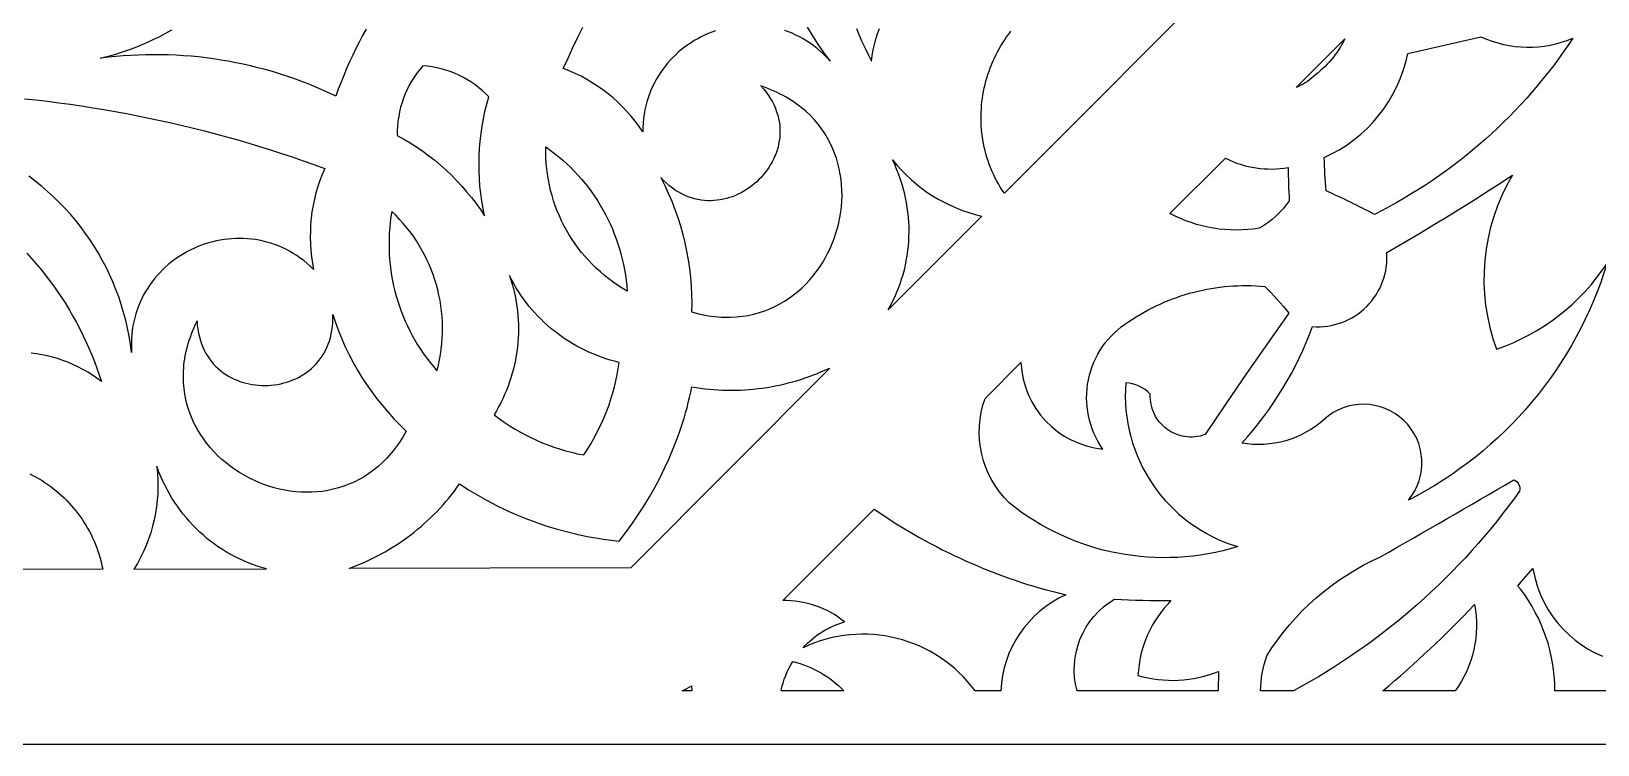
# Model space of a CAD drawing. Extents: x -570 to 570, y -425 to 425.
# Drawn here: x 0 to 150.5, y -155.4 to -86.9 of the extents above; entities that cross this region are included whole.
import ezdxf

# ---------------------------------------------------------------- set-up
doc = ezdxf.new("R2010")
doc.units = 0
doc.layers.add('LAYER_1', color=18, linetype='CONTINUOUS')
doc.layers.add('LAYER_2', color=4, linetype='CONTINUOUS')

msp = doc.modelspace()

# ---------------------------------------------------------------- linework, layer by layer
at = {"layer": 'LAYER_1'}
for points in [[(138.66, -57.14), (93.5, -102.42), (93.3, -102.12), (93.11, -101.82), (92.93, -101.51), (92.76, -101.2), (92.6, -100.89), (92.45, -100.58), (92.3, -100.26), (92.17, -99.94), (92.05, -99.62), (91.93, -99.29), (91.83, -98.96), (91.73, -98.64), (91.65, -98.31), (91.57, -97.98), (91.5, -97.64), (91.44, -97.31), (91.39, -96.98), (91.34, -96.64), (91.31, -96.3), (91.28, -95.97), (91.27, -95.63), (91.26, -95.3), (91.26, -94.96), (91.27, -94.62), (91.29, -94.29), (91.31, -93.96), (91.35, -93.62), (91.39, -93.29), (91.44, -92.96), (91.5, -92.63), (91.57, -92.3), (91.64, -91.97), (91.73, -91.65), (91.82, -91.32), (91.92, -91), (92.03, -90.69), (92.14, -90.37), (92.27, -90.06), (92.4, -89.75), (92.54, -89.44), (92.68, -89.14), (92.84, -88.84), (93, -88.54), (93.17, -88.25), (93.35, -87.96), (93.53, -87.67), (93.72, -87.39), (93.92, -87.12), (94.13, -86.85)], [(32.16, -86.63), (31.82, -87.26), (31.5, -87.88), (31.18, -88.52), (30.88, -89.15), (30.58, -89.8), (30.3, -90.44), (30.02, -91.1), (29.76, -91.75), (29.5, -92.41), (29.26, -93.08), (28.6, -92.77), (27.93, -92.47), (27.26, -92.18), (26.59, -91.91), (25.91, -91.65), (25.23, -91.4), (24.54, -91.16), (23.85, -90.94), (23.16, -90.73), (22.46, -90.53), (21.76, -90.35), (21.06, -90.17), (20.35, -90.01), (19.65, -89.87), (18.93, -89.73), (18.22, -89.61), (17.51, -89.5), (16.79, -89.41), (16.07, -89.32), (15.35, -89.25), (14.63, -89.2), (13.91, -89.15), (13.18, -89.12), (12.46, -89.1), (11.73, -89.1), (11.01, -89.11), (10.28, -89.13), (9.56, -89.17), (8.83, -89.21), (8.11, -89.27), (7.38, -89.35), (6.66, -89.44), (7.14, -89.32), (7.63, -89.19), (8.11, -89.05), (8.58, -88.9), (9.05, -88.74), (9.52, -88.58), (9.98, -88.4), (10.43, -88.22), (10.89, -88.03), (11.33, -87.83), (11.78, -87.62), (12.21, -87.41), (12.64, -87.18), (13.07, -86.95), (13.49, -86.71)], [(65.73, -86.81), (65.38, -86.93), (65.03, -87.07), (64.69, -87.22), (64.36, -87.39), (64.03, -87.56), (63.7, -87.75), (63.39, -87.95), (63.08, -88.15), (62.77, -88.37), (62.48, -88.6), (62.19, -88.84), (61.92, -89.1), (61.65, -89.36), (61.39, -89.63), (61.14, -89.91), (60.9, -90.2), (60.67, -90.51), (60.45, -90.82), (60.25, -91.14), (60.05, -91.47), (59.87, -91.8), (59.7, -92.15), (59.54, -92.51), (59.4, -92.87), (59.26, -93.25), (59.15, -93.63), (59.05, -94.02), (58.96, -94.41), (58.89, -94.82), (58.83, -95.23), (58.79, -95.65), (58.76, -96.08), (58.76, -96.52), (58.4, -96), (58.03, -95.5), (57.64, -95.02), (57.23, -94.55), (56.8, -94.1), (56.36, -93.67), (55.9, -93.26), (55.42, -92.86), (54.93, -92.48), (54.42, -92.13), (53.9, -91.79), (53.37, -91.47), (52.82, -91.18), (52.26, -90.9), (51.69, -90.65), (51.11, -90.42), (51.57, -89.42), (52.04, -88.42), (52.52, -87.43), (53.01, -86.45)], [(74.56, -86.46), (74.96, -87.14), (75.38, -87.8), (75.82, -88.46), (76.28, -89.1), (76.77, -89.72), (76.47, -89.4), (76.16, -89.09), (75.84, -88.8), (75.52, -88.52), (75.19, -88.26), (74.86, -88.02), (74.52, -87.79), (74.17, -87.58), (73.82, -87.38), (73.47, -87.21), (73.11, -87.04), (72.75, -86.89), (72.39, -86.76)], [(79.29, -86.57), (79.55, -87.21), (79.82, -87.84), (80.11, -88.47), (80.41, -89.09), (80.73, -89.71), (80.8, -89.17), (80.9, -88.64), (81.02, -88.11), (81.15, -87.6), (81.31, -87.09), (81.49, -86.59)], [(-0.64, -93.34), (0.46, -93.45), (1.55, -93.58), (2.64, -93.72), (3.73, -93.87), (4.81, -94.03), (5.9, -94.2), (6.98, -94.38), (8.07, -94.57), (9.15, -94.76), (10.22, -94.97), (11.3, -95.19), (12.37, -95.42), (13.45, -95.66), (14.52, -95.91), (15.58, -96.17), (16.65, -96.43), (17.71, -96.71), (18.77, -97), (19.83, -97.3), (20.89, -97.61), (21.94, -97.92), (22.99, -98.25), (24.04, -98.59), (25.08, -98.93), (26.12, -99.29), (27.16, -99.66), (28.19, -100.03), (27.95, -100.61), (27.73, -101.19), (27.53, -101.78), (27.35, -102.38), (27.2, -102.98), (27.07, -103.59), (26.97, -104.2), (26.89, -104.81), (26.84, -105.43), (26.81, -106.05), (26.8, -106.67), (26.82, -107.29), (26.86, -107.91), (26.93, -108.52), (27.02, -109.14), (27.13, -109.76), (26.82, -109.45), (26.5, -109.17), (26.17, -108.9), (25.84, -108.65), (25.5, -108.42), (25.16, -108.2), (24.81, -108), (24.46, -107.81), (24.1, -107.64), (23.74, -107.49), (23.38, -107.35), (23.01, -107.22), (22.64, -107.11), (22.27, -107.02), (21.9, -106.94), (21.52, -106.88), (21.15, -106.83), (20.77, -106.79), (20.4, -106.77), (20.02, -106.76), (19.64, -106.77), (19.27, -106.79), (18.9, -106.82), (18.53, -106.87), (18.16, -106.93), (17.79, -107), (17.43, -107.08), (17.07, -107.18), (16.71, -107.29), (16.36, -107.41), (16.01, -107.55), (15.67, -107.7), (15.33, -107.85), (15, -108.03), (14.68, -108.21), (14.36, -108.4), (14.05, -108.6), (13.74, -108.82), (13.44, -109.05), (13.16, -109.28), (12.87, -109.53), (12.6, -109.79), (12.34, -110.06), (12.09, -110.33), (11.84, -110.62), (11.61, -110.92), (11.39, -111.23), (11.18, -111.54), (10.98, -111.87), (10.79, -112.2), (10.61, -112.55), (10.45, -112.9), (10.3, -113.26), (10.17, -113.63), (10.04, -114), (9.94, -114.39), (9.84, -114.78), (9.76, -115.18), (9.7, -115.59), (9.65, -116.01), (9.62, -116.43), (9.61, -116.86), (9.61, -117.3), (9.63, -117.74), (9.53, -116.95), (9.4, -116.17), (9.25, -115.4), (9.07, -114.63), (8.87, -113.88), (8.64, -113.13), (8.4, -112.39), (8.13, -111.66), (7.83, -110.94), (7.52, -110.24), (7.18, -109.54), (6.82, -108.86), (6.44, -108.18), (6.04, -107.52), (5.62, -106.88), (5.18, -106.25), (4.72, -105.63), (4.24, -105.02), (3.75, -104.44), (3.23, -103.86), (2.69, -103.31), (2.14, -102.77), (1.57, -102.24), (0.98, -101.74), (0.38, -101.25), (-0.25, -100.78)], [(-0.43, -108.18), (0.03, -108.69), (0.47, -109.2), (0.91, -109.73), (1.34, -110.26), (1.75, -110.81), (2.16, -111.36), (2.55, -111.92), (2.93, -112.49), (3.3, -113.06), (3.66, -113.65), (4, -114.24), (4.33, -114.84), (4.65, -115.44), (4.96, -116.06), (5.25, -116.68), (5.54, -117.3), (5.81, -117.94), (6.06, -118.58), (6.3, -119.22), (6.53, -119.87), (6.75, -120.53), (6.31, -120.21), (5.87, -119.9), (5.42, -119.61), (4.95, -119.35), (4.48, -119.1), (4, -118.88), (3.52, -118.67), (3.03, -118.49), (2.53, -118.32), (2.03, -118.18), (1.52, -118.05), (1.01, -117.95), (0.5, -117.86), (-0.01, -117.8)], [(-0.13, -129.38), (0.16, -129.54), (0.46, -129.7), (0.75, -129.87), (1.03, -130.05), (1.31, -130.23), (1.59, -130.42), (1.86, -130.62), (2.13, -130.82), (2.39, -131.03), (2.64, -131.25), (2.89, -131.48), (3.14, -131.71), (3.38, -131.94), (3.61, -132.18), (3.84, -132.43), (4.06, -132.69), (4.27, -132.95), (4.48, -133.21), (4.68, -133.49), (4.87, -133.76), (5.06, -134.05), (5.24, -134.34), (5.41, -134.63), (5.58, -134.93), (5.74, -135.24), (5.89, -135.54), (6.03, -135.86), (6.16, -136.18), (6.29, -136.5), (6.4, -136.83), (6.51, -137.17), (6.61, -137.51), (6.7, -137.85), (6.78, -138.2), (6.86, -138.55), (-57.14, -138.66)], [(174.21, -150.25), (146.4, -150.25), (146.4, -150.11), (146.38, -149.47), (146.34, -148.83), (146.27, -148.19), (146.17, -147.56), (146.05, -146.93), (145.91, -146.3), (145.74, -145.68), (145.54, -145.07), (145.32, -144.47), (145.08, -143.87), (144.81, -143.28), (144.52, -142.71), (144.21, -142.14), (143.87, -141.58), (143.51, -141.04), (143.12, -140.51), (142.85, -140.18), (143.17, -139.78), (144.05, -138.75), (144.28, -138.49), (144.31, -138.65), (144.49, -139.47), (144.74, -140.27), (145.03, -141.04), (145.38, -141.77), (145.77, -142.47), (146.21, -143.13), (146.69, -143.75), (147.21, -144.33), (147.76, -144.87), (148.35, -145.37), (148.96, -145.83), (149.6, -146.24), (150.27, -146.6), (150.96, -146.91)]]:
    msp.add_lwpolyline(points, dxfattribs=at)
for points in [[(126.22, -87.56, -0.120844), (123.19, -91.2, -0.095137), (121.54, -92.24)], [(139.3, -87.38, 0.210762), (148.12, -87.52, -0.131494), (129.07, -104.45, 0.015613), (124.42, -102.19, -0.014201), (124.24, -98.98, 0.242101), (132.26, -89)], [(114.75, -99.04, 0.167588), (120.78, -99.93, 0.020178), (120.88, -103.14, -0.115727), (118, -105.78, -0.163912), (109.41, -104.37)], [(142.33, -100.69, 0.226899), (140.79, -117.41, 0.168305), (151.41, -109.16, -0.203895), (132.33, -131.92, 0.930701), (124.22, -124.16, -0.229894), (116.32, -126.44, 0.097316), (123.11, -115.24, 0.458333), (130.25, -108.1, 0.01483)], [(105.46, -114.76), (105.82, -114.52), (106.18, -114.29), (106.55, -114.07), (106.93, -113.85), (107.31, -113.64), (107.69, -113.44), (108.08, -113.25), (108.47, -113.07), (108.86, -112.9), (109.25, -112.73), (109.65, -112.58), (110.06, -112.43), (110.46, -112.29), (110.87, -112.16), (111.28, -112.04), (111.7, -111.93), (112.11, -111.83), (112.53, -111.73), (112.95, -111.65), (113.37, -111.57), (113.79, -111.5), (114.22, -111.45), (114.64, -111.4), (115.07, -111.36), (115.5, -111.33), (115.93, -111.31), (116.36, -111.29), (116.79, -111.29), (117.22, -111.3), (117.66, -111.31), (118.09, -111.34), (118.52, -111.37, -0.029744), (120.84, -113.96), (118.8, -116.85), (116.78, -119.76), (114.78, -122.67), (112.81, -125.61), (112.56, -125.69), (112.31, -125.76), (112.06, -125.81), (111.81, -125.84), (111.57, -125.86), (111.33, -125.86), (111.08, -125.84), (110.85, -125.81), (110.61, -125.77), (110.38, -125.71), (110.16, -125.64), (109.94, -125.55), (109.72, -125.46), (109.51, -125.35), (109.31, -125.23), (109.12, -125.09), (108.93, -124.95), (108.76, -124.79), (108.59, -124.63), (108.43, -124.45), (108.29, -124.27), (108.15, -124.07), (108.03, -123.87), (107.92, -123.66), (107.82, -123.44), (107.73, -123.22), (107.66, -122.98), (107.6, -122.74), (107.56, -122.5), (107.53, -122.25), (107.52, -121.99), (107.52, -121.73, 0.182927), (105.17, -120.64, 0.353746), (115.92, -136.39, -0.250469), (93.95, -132.17, -0.292729), (91.64, -122.14), (95.09, -118.7, 0.37288), (102.96, -127.01, -0.429437)], [(142.44, -129.97, -0.4), (142.99, -131.07, -0.115235), (121.28, -150.25), (118.12, -150.25, -0.078874), (118.71, -146.9, -0.149279), (129.65, -137.37, 0.004418)], [(81, -132.78, 0.094417), (99.41, -141.03, 0.282971), (93.15, -150.25), (90.69, -150.25, 0.359298), (74.16, -146.11, -0.142336), (78.15, -143.63, 0.176466), (72.2, -141.58)], [(104.08, -141.44, 0.013484), (109.51, -141.58, 0.182959), (106.34, -148.77, 0.168582), (114.08, -148.39), (114.04, -150.25), (100.49, -150.25, -0.337865)], [(138.69, -141.95, -0.207336), (136.82, -150.25), (129.88, -150.25, 0.028576)], [(73.18, -147.43, -0.138646), (78.07, -150.25), (72.04, -150.25, -0.085979)]]:
    msp.add_lwpolyline(points, format="xyb", close=True, dxfattribs=at)
for points in [[(37.62, -90.16), (37.32, -90.51), (37.04, -90.88), (36.78, -91.25), (36.54, -91.64), (36.32, -92.04), (36.11, -92.44), (35.93, -92.86), (35.76, -93.28), (35.62, -93.71), (35.49, -94.15), (35.38, -94.59), (35.3, -95.03), (35.23, -95.49), (35.19, -95.94), (35.16, -96.4), (35.16, -96.86), (35.79, -97.21), (36.41, -97.58), (37.02, -97.97), (37.61, -98.38), (38.19, -98.81), (38.76, -99.25), (39.31, -99.71), (39.85, -100.19), (40.37, -100.69), (40.87, -101.2), (41.36, -101.73), (41.83, -102.27), (42.29, -102.83), (42.73, -103.4), (43.15, -103.99), (43.55, -104.59), (43.41, -103.88), (43.28, -103.16), (43.19, -102.45), (43.11, -101.73), (43.06, -101.01), (43.03, -100.29), (43.02, -99.56), (43.03, -98.84), (43.07, -98.12), (43.13, -97.4), (43.21, -96.68), (43.32, -95.97), (43.44, -95.26), (43.59, -94.55), (43.77, -93.85), (43.96, -93.15), (43.64, -92.83), (43.31, -92.53), (42.97, -92.24), (42.61, -91.97), (42.24, -91.71), (41.86, -91.48), (41.47, -91.26), (41.07, -91.06), (40.66, -90.88), (40.25, -90.72), (39.82, -90.58), (39.39, -90.45), (38.96, -90.35), (38.52, -90.26), (38.07, -90.2)], [(63.45, -113.83), (63.78, -113.92), (64.1, -114), (64.42, -114.08), (64.74, -114.14), (65.06, -114.19), (65.37, -114.24), (65.68, -114.27), (65.99, -114.3), (66.29, -114.32), (66.59, -114.33), (66.89, -114.34), (67.18, -114.33), (67.76, -114.3), (68.33, -114.24), (68.89, -114.16), (69.43, -114.04), (69.96, -113.89), (70.47, -113.72), (70.97, -113.53), (71.45, -113.31), (71.92, -113.06), (72.38, -112.8), (72.81, -112.51), (73.24, -112.2), (73.64, -111.87), (74.03, -111.53), (74.41, -111.16), (74.76, -110.78), (75.1, -110.39), (75.42, -109.98), (75.73, -109.55), (76.01, -109.11), (76.28, -108.66), (76.52, -108.2), (76.75, -107.73), (76.96, -107.25), (77.15, -106.76), (77.32, -106.26), (77.46, -105.76), (77.59, -105.25), (77.69, -104.74), (77.78, -104.22), (77.84, -103.7), (77.88, -103.18), (77.9, -102.66), (77.89, -102.13), (77.86, -101.61), (77.81, -101.09), (77.73, -100.58), (77.63, -100.07), (77.51, -99.56), (77.36, -99.06), (77.19, -98.56), (76.99, -98.08), (76.76, -97.6), (76.51, -97.13), (76.24, -96.67), (75.93, -96.23), (75.6, -95.79), (75.25, -95.37), (74.86, -94.96), (74.45, -94.57), (74.23, -94.38), (74.01, -94.2), (73.78, -94.02), (73.54, -93.84), (73.29, -93.67), (73.04, -93.5), (72.78, -93.34), (72.52, -93.18), (72.24, -93.03), (71.96, -92.88), (71.67, -92.74), (71.37, -92.6), (71.07, -92.47), (70.76, -92.34), (70.44, -92.22), (70.11, -92.1), (70.38, -92.41), (70.62, -92.71), (70.84, -93.02), (71.04, -93.33), (71.21, -93.64), (71.37, -93.96), (71.51, -94.27), (71.62, -94.59), (71.72, -94.9), (71.8, -95.22), (71.86, -95.53), (71.91, -95.85), (71.93, -96.16), (71.94, -96.47), (71.93, -96.78), (71.91, -97.09), (71.87, -97.39), (71.81, -97.69), (71.75, -97.99), (71.66, -98.28), (71.56, -98.57), (71.45, -98.85), (71.33, -99.13), (71.19, -99.4), (71.04, -99.67), (70.88, -99.93), (70.71, -100.18), (70.53, -100.42), (70.33, -100.66), (70.13, -100.89), (69.92, -101.11), (69.7, -101.32), (69.47, -101.52), (69.23, -101.71), (68.98, -101.89), (68.73, -102.06), (68.47, -102.22), (68.2, -102.37), (67.93, -102.51), (67.65, -102.63), (67.37, -102.75), (67.08, -102.84), (66.79, -102.93), (66.5, -103), (66.2, -103.06), (65.9, -103.1), (65.59, -103.13), (65.29, -103.14), (64.98, -103.14), (64.67, -103.12), (64.36, -103.08), (64.05, -103.03), (63.74, -102.96), (63.43, -102.87), (63.12, -102.76), (62.82, -102.63), (62.51, -102.49), (62.21, -102.32), (61.91, -102.14), (61.62, -101.93), (61.33, -101.71), (61.04, -101.46), (60.76, -101.19), (60.48, -100.9), (60.86, -101.66), (61.21, -102.42), (61.54, -103.19), (61.84, -103.97), (62.12, -104.76), (62.37, -105.56), (62.6, -106.37), (62.8, -107.18), (62.97, -108), (63.12, -108.82), (63.24, -109.65), (63.34, -110.48), (63.41, -111.31), (63.45, -112.15), (63.46, -112.99)], [(49.44, -97.96), (49.87, -98.27), (50.28, -98.59), (50.68, -98.91), (51.08, -99.25), (51.46, -99.6), (51.83, -99.95), (52.19, -100.32), (52.54, -100.7), (52.88, -101.08), (53.21, -101.47), (53.53, -101.88), (53.83, -102.29), (54.12, -102.7), (54.4, -103.13), (54.67, -103.56), (54.93, -104.01), (55.17, -104.45), (55.41, -104.91), (55.62, -105.37), (55.83, -105.84), (56.02, -106.31), (56.2, -106.79), (56.37, -107.27), (56.52, -107.76), (56.66, -108.26), (56.79, -108.75), (56.9, -109.26), (57, -109.76), (57.09, -110.28), (57.16, -110.79), (57.21, -111.31), (57.25, -111.83), (56.79, -111.56), (56.34, -111.27), (55.91, -110.97), (55.49, -110.65), (55.07, -110.33), (54.68, -109.99), (54.29, -109.63), (53.92, -109.27), (53.56, -108.89), (53.21, -108.51), (52.88, -108.11), (52.56, -107.7), (52.26, -107.28), (51.97, -106.86), (51.69, -106.42), (51.43, -105.98), (51.18, -105.52), (50.95, -105.06), (50.74, -104.59), (50.54, -104.11), (50.35, -103.63), (50.19, -103.14), (50.04, -102.64), (49.9, -102.14), (49.78, -101.63), (49.68, -101.12), (49.6, -100.6), (49.53, -100.08), (49.48, -99.56), (49.45, -99.03), (49.44, -98.5)], [(82.32, -113.64), (82.55, -113.23), (82.76, -112.82), (82.96, -112.4), (83.15, -111.98), (83.33, -111.55), (83.49, -111.12), (83.63, -110.68), (83.77, -110.24), (83.89, -109.79), (83.99, -109.34), (84.08, -108.89), (84.16, -108.43), (84.23, -107.97), (84.28, -107.51), (84.31, -107.05), (84.33, -106.59), (84.34, -106.12), (84.34, -105.65), (84.32, -105.19), (84.28, -104.72), (84.23, -104.25), (84.17, -103.79), (84.09, -103.32), (84, -102.85), (83.9, -102.39), (83.78, -101.93), (83.64, -101.47), (83.5, -101.01), (83.33, -100.56), (83.15, -100.1), (82.96, -99.66), (82.76, -99.21), (83.17, -99.71), (83.61, -100.2), (84.06, -100.66), (84.54, -101.1), (85.03, -101.53), (85.53, -101.92), (86.06, -102.3), (86.59, -102.66), (87.14, -102.99), (87.71, -103.29), (88.29, -103.58), (88.87, -103.83), (89.47, -104.07), (90.08, -104.27), (90.7, -104.46), (91.32, -104.61)], [(34.64, -104.17), (34.56, -104.69), (34.49, -105.2), (34.44, -105.72), (34.4, -106.23), (34.38, -106.75), (34.37, -107.27), (34.37, -107.78), (34.39, -108.29), (34.43, -108.8), (34.48, -109.31), (34.54, -109.82), (34.62, -110.33), (34.71, -110.83), (34.81, -111.33), (34.93, -111.83), (35.06, -112.32), (35.21, -112.81), (35.37, -113.29), (35.54, -113.77), (35.73, -114.25), (35.93, -114.72), (36.14, -115.18), (36.37, -115.64), (36.6, -116.1), (36.86, -116.54), (37.12, -116.98), (37.4, -117.42), (37.69, -117.85), (37.99, -118.27), (38.31, -118.68), (38.64, -119.08), (38.98, -119.48), (39.11, -118.96), (39.22, -118.44), (39.31, -117.92), (39.39, -117.4), (39.45, -116.88), (39.49, -116.35), (39.51, -115.83), (39.51, -115.31), (39.5, -114.79), (39.47, -114.27), (39.42, -113.76), (39.35, -113.24), (39.27, -112.73), (39.17, -112.23), (39.06, -111.72), (38.93, -111.22), (38.78, -110.73), (38.61, -110.24), (38.43, -109.76), (38.23, -109.28), (38.02, -108.81), (37.79, -108.34), (37.54, -107.89), (37.28, -107.44), (37, -107), (36.71, -106.56), (36.41, -106.14), (36.08, -105.73), (35.74, -105.32), (35.39, -104.93), (35.02, -104.54)], [(53.08, -127.58), (53.41, -127.08), (53.72, -126.57), (54.02, -126.05), (54.31, -125.52), (54.58, -124.98), (54.84, -124.44), (55.08, -123.89), (55.3, -123.33), (55.51, -122.76), (55.7, -122.19), (55.87, -121.62), (56.03, -121.04), (56.17, -120.45), (56.29, -119.86), (56.39, -119.27), (56.47, -118.68), (56.05, -118.57), (55.62, -118.46), (55.2, -118.33), (54.79, -118.19), (54.38, -118.03), (53.98, -117.87), (53.58, -117.7), (53.19, -117.51), (52.8, -117.32), (52.42, -117.12), (52.04, -116.9), (51.68, -116.68), (51.31, -116.44), (50.96, -116.2), (50.61, -115.94), (50.27, -115.68), (49.93, -115.41), (49.61, -115.13), (49.29, -114.84), (48.98, -114.54), (48.68, -114.23), (48.38, -113.91), (48.1, -113.59), (47.82, -113.26), (47.55, -112.91), (47.29, -112.57), (47.04, -112.21), (46.8, -111.85), (46.57, -111.48), (46.35, -111.1), (46.14, -110.71), (45.94, -110.32), (46.08, -110.74), (46.2, -111.16), (46.32, -111.59), (46.42, -112.01), (46.51, -112.44), (46.59, -112.87), (46.65, -113.3), (46.71, -113.73), (46.75, -114.16), (46.78, -114.6), (46.8, -115.03), (46.8, -115.46), (46.8, -115.89), (46.78, -116.33), (46.75, -116.76), (46.71, -117.19), (46.65, -117.62), (46.59, -118.04), (46.51, -118.47), (46.42, -118.89), (46.32, -119.31), (46.21, -119.73), (46.09, -120.15), (45.95, -120.56), (45.81, -120.97), (45.65, -121.38), (45.48, -121.78), (45.3, -122.18), (45.11, -122.57), (44.9, -122.96), (44.69, -123.34), (44.46, -123.72), (44.94, -124.08), (45.43, -124.42), (45.93, -124.75), (46.43, -125.07), (46.95, -125.36), (47.47, -125.65), (48, -125.91), (48.54, -126.16), (49.09, -126.4), (49.64, -126.62), (50.2, -126.82), (50.76, -127), (51.33, -127.17), (51.91, -127.32), (52.49, -127.46)], [(36.03, -125.29), (35.87, -125.58), (35.7, -125.87), (35.52, -126.15), (35.34, -126.42), (35.16, -126.68), (34.97, -126.93), (34.78, -127.18), (34.58, -127.41), (34.38, -127.64), (34.18, -127.87), (33.97, -128.08), (33.76, -128.29), (33.33, -128.68), (32.89, -129.04), (32.43, -129.37), (31.97, -129.67), (31.5, -129.94), (31.01, -130.18), (30.52, -130.4), (30.02, -130.59), (29.52, -130.75), (29.01, -130.88), (28.5, -130.99), (27.98, -131.08), (27.46, -131.13), (26.94, -131.17), (26.42, -131.17), (25.9, -131.16), (25.38, -131.12), (24.86, -131.06), (24.35, -130.97), (23.84, -130.86), (23.33, -130.74), (22.83, -130.59), (22.33, -130.41), (21.85, -130.22), (21.37, -130.01), (20.9, -129.78), (20.44, -129.53), (19.99, -129.26), (19.55, -128.97), (19.12, -128.67), (18.71, -128.35), (18.31, -128.01), (17.93, -127.65), (17.56, -127.28), (17.21, -126.89), (16.88, -126.49), (16.57, -126.07), (16.28, -125.64), (16.01, -125.2), (15.75, -124.74), (15.53, -124.27), (15.32, -123.78), (15.14, -123.28), (14.98, -122.78), (14.85, -122.26), (14.75, -121.73), (14.68, -121.19), (14.63, -120.64), (14.61, -120.08), (14.62, -119.51), (14.64, -119.22), (14.67, -118.93), (14.7, -118.64), (14.74, -118.35), (14.79, -118.05), (14.85, -117.76), (14.92, -117.46), (15, -117.16), (15.08, -116.85), (15.17, -116.55), (15.28, -116.24), (15.39, -115.94), (15.51, -115.63), (15.64, -115.32), (15.78, -115.01), (15.93, -114.69), (15.95, -115.1), (16, -115.48), (16.07, -115.86), (16.15, -116.21), (16.24, -116.56), (16.35, -116.89), (16.48, -117.21), (16.62, -117.52), (16.78, -117.81), (16.95, -118.09), (17.13, -118.35), (17.32, -118.61), (17.52, -118.85), (17.74, -119.07), (17.96, -119.28), (18.2, -119.48), (18.44, -119.67), (18.69, -119.84), (18.95, -120), (19.22, -120.15), (19.49, -120.28), (19.77, -120.4), (20.05, -120.51), (20.34, -120.6), (20.64, -120.69), (20.93, -120.75), (21.23, -120.81), (21.54, -120.85), (21.84, -120.88), (22.14, -120.9), (22.45, -120.9), (22.76, -120.9), (23.06, -120.87), (23.36, -120.84), (23.67, -120.79), (23.97, -120.74), (24.26, -120.66), (24.55, -120.58), (24.84, -120.48), (25.13, -120.37), (25.41, -120.25), (25.68, -120.12), (25.94, -119.97), (26.2, -119.81), (26.45, -119.64), (26.7, -119.46), (26.93, -119.26), (27.16, -119.05), (27.37, -118.83), (27.57, -118.6), (27.76, -118.35), (27.94, -118.09), (28.11, -117.82), (28.27, -117.54), (28.41, -117.25), (28.53, -116.94), (28.64, -116.63), (28.74, -116.3), (28.82, -115.95), (28.88, -115.6), (28.93, -115.23), (28.96, -114.86), (28.97, -114.47), (28.96, -114.07), (29.22, -114.86), (29.52, -115.65), (29.83, -116.43), (30.17, -117.2), (30.54, -117.95), (30.93, -118.69), (31.34, -119.42), (31.77, -120.13), (32.23, -120.83), (32.71, -121.52), (33.21, -122.19), (33.73, -122.84), (34.28, -123.48), (34.84, -124.1), (35.43, -124.7)], [(57.6, -138.44), (30.53, -138.49), (30.93, -138.34), (31.32, -138.18), (31.72, -138.02), (32.11, -137.85), (32.49, -137.67), (32.87, -137.48), (33.25, -137.29), (33.63, -137.09), (34, -136.88), (34.36, -136.67), (34.72, -136.45), (35.08, -136.22), (35.43, -135.99), (35.78, -135.75), (36.12, -135.5), (36.46, -135.25), (36.79, -134.99), (37.12, -134.72), (37.45, -134.45), (37.76, -134.17), (38.08, -133.89), (38.39, -133.6), (38.69, -133.3), (38.99, -133), (39.28, -132.69), (39.56, -132.37), (39.84, -132.05), (40.12, -131.73), (40.38, -131.4), (40.65, -131.06), (40.9, -130.72), (41.15, -130.37), (41.58, -130.65), (42.02, -130.93), (42.9, -131.46), (43.8, -131.96), (44.71, -132.43), (45.64, -132.88), (46.57, -133.3), (47.52, -133.68), (48.48, -134.04), (49.45, -134.38), (50.43, -134.68), (51.42, -134.95), (52.41, -135.19), (53.42, -135.41), (54.43, -135.59), (54.94, -135.67), (55.45, -135.74), (55.96, -135.81), (56.47, -135.86), (57.1, -135.06), (57.71, -134.23), (58.29, -133.38), (58.85, -132.51), (59.39, -131.62), (59.9, -130.72), (60.39, -129.8), (60.85, -128.86), (61.29, -127.92), (61.69, -126.96), (61.88, -126.47), (62.07, -125.99), (62.24, -125.5), (62.41, -125.01), (62.57, -124.52), (62.72, -124.03), (62.87, -123.53), (63.01, -123.04), (63.13, -122.54), (63.25, -122.04), (63.37, -121.54), (63.47, -121.04), (63.89, -121.11), (64.31, -121.17), (64.74, -121.22), (65.16, -121.26), (65.59, -121.3), (66.01, -121.33), (66.43, -121.34), (66.86, -121.35), (67.28, -121.36), (67.71, -121.35), (68.13, -121.34), (68.55, -121.32), (68.98, -121.29), (69.4, -121.25), (69.82, -121.2), (70.24, -121.15), (70.66, -121.09), (71.07, -121.02), (71.49, -120.94), (71.9, -120.86), (72.32, -120.76), (72.73, -120.66), (73.14, -120.55), (73.54, -120.44), (73.95, -120.31), (74.35, -120.18), (74.75, -120.04), (75.15, -119.89), (75.55, -119.74), (75.94, -119.57), (76.33, -119.4), (76.72, -119.22)], [(22.61, -138.53), (22.16, -138.4), (21.71, -138.27), (21.28, -138.11), (20.84, -137.95), (20.42, -137.77), (19.99, -137.58), (19.58, -137.37), (19.17, -137.16), (18.77, -136.93), (18.38, -136.68), (17.99, -136.43), (17.61, -136.16), (17.24, -135.89), (16.88, -135.6), (16.53, -135.3), (16.18, -134.99), (15.85, -134.66), (15.52, -134.33), (15.2, -133.99), (14.9, -133.63), (14.6, -133.27), (14.31, -132.9), (14.04, -132.51), (13.77, -132.12), (13.51, -131.72), (13.27, -131.31), (13.04, -130.89), (12.82, -130.46), (12.61, -130.03), (12.42, -129.58), (12.23, -129.13), (12.06, -128.67), (12.13, -129.32), (12.16, -129.97), (12.17, -130.62), (12.15, -131.27), (12.1, -131.91), (12.03, -132.55), (11.93, -133.19), (11.8, -133.82), (11.65, -134.44), (11.47, -135.06), (11.27, -135.67), (11.03, -136.27), (10.78, -136.85), (10.5, -137.43), (10.19, -138), (9.86, -138.55)], [(63.46, -150.25), (62.54, -150.25), (63, -150.03), (63.45, -149.79)]]:
    msp.add_lwpolyline(points, close=True, dxfattribs=at)
at = {"layer": 'LAYER_2'}
msp.add_lwpolyline([(-264.24, -155.43), (-264.24, 155.43), (264.24, 155.43), (264.24, -155.43)], close=True, dxfattribs=at)

doc.saveas('drawing.dxf')
